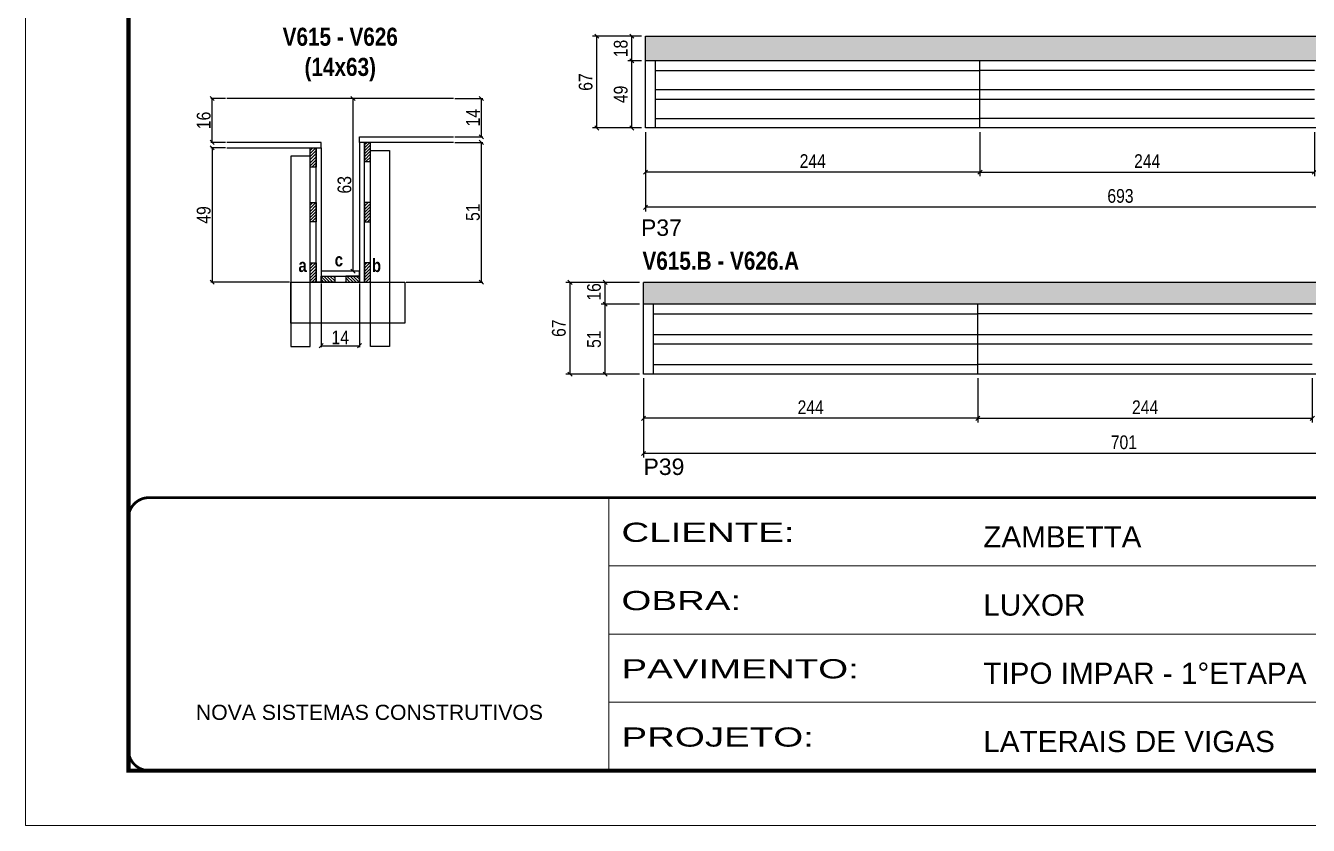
# Model space of a CAD drawing. Extents: x 3309 to 9563, y -2522 to 14608.
# Drawn here: x 3309 to 4245, y 11261 to 11844 of the extents above; entities that cross this region are included whole.
import ezdxf

# ---------------------------------------------------------------- set-up
doc = ezdxf.new("R2010")
doc.units = 0
doc.header["$PDMODE"] = 35
doc.header["$PDSIZE"] = -10
doc.linetypes.add('CONTINUO', pattern=[0])
doc.linetypes.add('DASHED', pattern=[0.75, 0.5, -0.25])
for name, color, linetype in [('5', 5, 'Continuous'), ('COTA', 241, 'Continuous'), ('detalhes', 4, 'Continuous'), ('NOMENCLATURA', 7, 'Continuous'), ('Painéis', 200, 'Continuous'), ('SARR_2.2x7', 40, 'Continuous'), ('SARR_3.5x7', 81, 'Continuous')]:
    doc.layers.add(name, color=color, linetype=linetype)
for name, color, linetype, lineweight in [('CONCRETO', 251, 'Continuous', 25), ('Folhas', 255, 'Continuous', 9), ('SARRAFO DE PRESSAO', 251, 'DASHED', 9)]:
    doc.layers.add(name, color=color, linetype=linetype, lineweight=lineweight)
doc.styles.add('ARIAL', font='arial.ttf')
doc.styles.add('COTA TECNICA', font='techl___.ttf', dxfattribs={"height": 10})
doc.styles.add('COTA TECNICA 2X', font='techl___.ttf', dxfattribs={"height": 10})
doc.styles.get("Standard").update_dxf_attribs({"font": 'arial.ttf'})
doc.styles.add('TECNICA', font='techb___.ttf', dxfattribs={"height": 10})
doc.styles.add('Tecnologia', font='')
doc.styles.get('Tecnologia').set_extended_font_data('Forgotten Futurist')
doc.dimstyles.new('PAINEL', dxfattribs={"dimtxt": 10, "dimasz": 3, "dimexe": 3, "dimexo": 3, "dimgap": 3, "dimtad": 1, "dimdec": 1, "dimzin": 12, "dimdsep": 46, "dimtxsty": 'COTA TECNICA', "dimblk1": 'OBLIQUE', "dimblk2": 'OBLIQUE', "dimsah": 1, "dimcen": 0.9, "dimclrd": 4, "dimclre": 4, "dimclrt": 240, "dimadec": 1, "dimazin": 3, "dimtfac": 1, "dimtdec": 1, "dimtmove": 0, "dimatfit": 3, "dimfxl": 1, "dimtolj": 1, "dimtzin": 12, "dimarcsym": 0})
doc.dimstyles.new('SECAO', dxfattribs={"dimscale": 0.333333, "dimtxt": 5, "dimasz": 9, "dimexe": 3, "dimexo": 3, "dimgap": 3, "dimtad": 1, "dimdec": 1, "dimlfac": 0.5, "dimzin": 12, "dimdsep": 46, "dimtxsty": 'COTA TECNICA 2X', "dimblk1": 'OBLIQUE', "dimblk2": 'OBLIQUE', "dimsah": 1, "dimcen": 0.9, "dimclrd": 4, "dimclre": 4, "dimclrt": 240, "dimadec": 1, "dimazin": 3, "dimtfac": 1, "dimtdec": 1, "dimtmove": 0, "dimatfit": 3, "dimfxl": 1, "dimtolj": 1, "dimtzin": 12, "dimarcsym": 0})
pattern_1 = [(45, (-119995.2693, -21520.2371), (-1.122532015, 1.122532015), [])]

# ---------------------------------------------------------------- blocks, each defined once
blk = doc.blocks.new('9999999999')
at = {"color": 30, "linetype": 'CONTINUO'}
for p, q in [((98564.56, 34230.21), (98564.56, 34429.45)), ((98564.56, 34379.64), (99583.98, 34379.64)), ((98564.56, 34329.83), (99487.98, 34329.83)), ((98564.56, 34280.02), (99487.98, 34280.02))]:
    blk.add_line(p, q, dxfattribs=at)
at = {"color": 30, "linetype": 'CONTINUO', "const_width": 2}
blk.add_lwpolyline([(99583.98, 34230.21), (99583.98, 34414.45, 0.414214), (99568.98, 34429.45), (98228.98, 34429.45, 0.414214), (98213.98, 34414.45), (98213.98, 34245.21, 0.414214), (98228.98, 34230.21), (99583.98, 34230.21)], format="xyb", dxfattribs=at)
at = {"layer": 'Folhas'}
blk.add_lwpolyline([(98138.98, 34190.21), (99623.98, 34190.21), (99623.98, 35240.21), (98138.98, 35240.21)], close=True, dxfattribs=at)
at = {"layer": 'Folhas', "color": 30, "const_width": 3}
blk.add_lwpolyline([(98213.98, 34230.21), (99583.98, 34230.21), (99583.98, 35200.21), (98213.98, 35200.21)], close=True, dxfattribs=at)
at = {"color": 7, "linetype": 'Continuous', "ltscale": 5, "style": 'ARIAL'}
for s, height, p in [('ZAMBETTA', 15.483, (98837.68, 34393.13)), ('LUXOR', 15.483, (98837.68, 34343.32)), ('TIPO IMPAR - 1°ETAPA', 15.4829, (98837.68, 34293.51)), ('NOVA SISTEMAS CONSTRUTIVOS', 11.0592, (98263.19, 34267.21)), ('LATERAIS DE VIGAS', 15.4829, (98837.68, 34243.7))]:
    blk.add_text(s, height=height, dxfattribs=at).set_placement(p)
at = {"layer": 'Folhas', "color": 7, "style": 'Tecnologia', "width": 1.5}
for s, p in [('CLIENTE:', (98573.65, 34397.17)), ('OBRA:', (98573.65, 34347.31)), ('PAVIMENTO:', (98573.65, 34297.5)), ('PROJETO:', (98573.65, 34247.69))]:
    blk.add_text(s, height=14, dxfattribs=at).set_placement(p)
blk = doc.blocks.new('_Oblique')
at = {"color": 0, "linetype": 'ByBlock', "lineweight": -2}
blk.add_line((-0.5, -0.5), (0.5, 0.5), dxfattribs=at)
blk = doc.blocks.new('*D205')
at = {"layer": 'COTA', "color": 4, "linetype": 'ByBlock', "lineweight": -2, "transparency": 16777216}
for p, q in [((3761.62, 11766.8), (3761.62, 11734.54)), ((4005.62, 11766.8), (4005.62, 11734.54)), ((4005.62, 11737.54), (3761.62, 11737.54))]:
    blk.add_line(p, q, dxfattribs=at)
at = {"layer": 'Defpoints', "color": 0, "linetype": 'ByBlock', "transparency": 16777216}
for p in [(3761.62, 11769.8), (4005.62, 11769.8), (3761.62, 11737.54)]:
    blk.add_point(p, dxfattribs=at)
at = {"layer": 'COTA', "color": 4, "linetype": 'ByBlock', "lineweight": -2, "transparency": 16777216, "xscale": 3, "yscale": 3, "zscale": 3, "rotation": 180}
blk.add_blockref('_Oblique', (3761.62, 11737.54), dxfattribs=at)
at = {"layer": 'COTA', "color": 4, "linetype": 'ByBlock', "lineweight": -2, "transparency": 16777216, "xscale": 3, "yscale": 3, "zscale": 3}
blk.add_blockref('_Oblique', (4005.62, 11737.54), dxfattribs=at)
at = {"layer": 'COTA', "color": 240, "linetype": 'ByBlock', "transparency": 16777216, "insert": (3883.62, 11745.61), "char_height": 10, "attachment_point": 5, "style": 'COTA TECNICA'}
blk.add_mtext('\\A1;244', dxfattribs=at)
blk = doc.blocks.new('*D206')
at = {"layer": 'COTA', "color": 4, "lineweight": -2, "transparency": 16777216}
for p, q in [((4005.62, 11766.8), (4005.62, 11734.54)), ((4249.62, 11766.8), (4249.62, 11734.54)), ((4005.62, 11737.54), (4249.62, 11737.54))]:
    blk.add_line(p, q, dxfattribs=at)
at = {"layer": 'Defpoints', "color": 0, "transparency": 16777216}
for p in [(4005.62, 11769.8, 0), (4249.62, 11769.8, 0), (4249.62, 11737.54)]:
    blk.add_point(p, dxfattribs=at)
at = {"layer": 'COTA', "color": 4, "lineweight": -2, "transparency": 16777216, "xscale": 3, "yscale": 3, "zscale": 3, "rotation": 180}
blk.add_blockref('_Oblique', (4005.62, 11737.54), dxfattribs=at)
at = {"layer": 'COTA', "color": 4, "lineweight": -2, "transparency": 16777216, "xscale": 3, "yscale": 3, "zscale": 3}
blk.add_blockref('_Oblique', (4249.62, 11737.54), dxfattribs=at)
at = {"layer": 'COTA', "color": 240, "transparency": 16777216, "insert": (4127.62, 11745.61), "char_height": 10, "attachment_point": 5, "style": 'COTA TECNICA'}
blk.add_mtext('\\A1;244', dxfattribs=at)
blk = doc.blocks.new('*D225')
at = {"layer": 'COTA', "color": 4, "lineweight": -2, "transparency": 16777216}
for p, q in [((3761.62, 11766.8), (3761.62, 11708.88)), ((4454.62, 11766.8), (4454.62, 11708.88)), ((4454.62, 11711.88), (3761.62, 11711.88))]:
    blk.add_line(p, q, dxfattribs=at)
at = {"layer": 'Defpoints', "color": 0, "transparency": 16777216}
for p in [(3761.62, 11769.8, 0), (4454.62, 11769.8, 0), (3761.62, 11711.88)]:
    blk.add_point(p, dxfattribs=at)
at = {"layer": 'COTA', "color": 4, "lineweight": -2, "transparency": 16777216, "xscale": 3, "yscale": 3, "zscale": 3, "rotation": 180}
blk.add_blockref('_Oblique', (3761.62, 11711.88), dxfattribs=at)
at = {"layer": 'COTA', "color": 4, "lineweight": -2, "transparency": 16777216, "xscale": 3, "yscale": 3, "zscale": 3}
blk.add_blockref('_Oblique', (4454.62, 11711.88), dxfattribs=at)
at = {"layer": 'COTA', "color": 240, "transparency": 16777216, "insert": (4108.12, 11720.13), "char_height": 10, "attachment_point": 5, "style": 'COTA TECNICA'}
blk.add_mtext('\\A1;693', dxfattribs=at)
blk = doc.blocks.new('*D226')
at = {"layer": 'COTA', "color": 4, "lineweight": -2, "transparency": 16777216}
for p, q in [((3758.62, 11818.8), (3748.67, 11818.8)), ((3751.67, 11769.8), (3751.67, 11818.8)), ((3758.62, 11769.8), (3748.67, 11769.8))]:
    blk.add_line(p, q, dxfattribs=at)
at = {"layer": 'Defpoints', "color": 0, "transparency": 16777216}
for p in [(3751.67, 11818.8), (3761.62, 11818.8), (3761.62, 11769.8)]:
    blk.add_point(p, dxfattribs=at)
at = {"layer": 'COTA', "color": 4, "lineweight": -2, "transparency": 16777216, "xscale": 3, "yscale": 3, "zscale": 3}
for p, rotation in [((3751.67, 11818.8), 90), ((3751.67, 11769.8), 270)]:
    blk.add_blockref('_Oblique', p, dxfattribs=dict(at, rotation=rotation))
at = {"layer": 'COTA', "color": 240, "transparency": 16777216, "insert": (3743.57, 11794.3), "char_height": 10, "attachment_point": 5, "rotation": 90, "style": 'COTA TECNICA'}
blk.add_mtext('\\A1;49', dxfattribs=at)
blk = doc.blocks.new('*D227')
at = {"layer": 'COTA', "color": 4, "lineweight": -2, "transparency": 16777216}
for p, q in [((3758.62, 11836.8), (3748.67, 11836.8)), ((3751.67, 11818.8), (3751.67, 11836.8)), ((3758.62, 11818.8), (3748.67, 11818.8))]:
    blk.add_line(p, q, dxfattribs=at)
at = {"layer": 'Defpoints', "color": 0, "transparency": 16777216}
for p in [(3751.67, 11836.8), (3761.62, 11836.8), (3761.62, 11818.8)]:
    blk.add_point(p, dxfattribs=at)
at = {"layer": 'COTA', "color": 4, "lineweight": -2, "transparency": 16777216, "xscale": 3, "yscale": 3, "zscale": 3}
for p, rotation in [((3751.67, 11836.8), 90), ((3751.67, 11818.8), 270)]:
    blk.add_blockref('_Oblique', p, dxfattribs=dict(at, rotation=rotation))
at = {"layer": 'COTA', "color": 240, "transparency": 16777216, "insert": (3743.57, 11827.8), "char_height": 10, "attachment_point": 5, "rotation": 90, "style": 'COTA TECNICA'}
blk.add_mtext('\\A1;18', dxfattribs=at)
blk = doc.blocks.new('*D228')
at = {"layer": 'COTA', "color": 4, "lineweight": -2, "transparency": 16777216}
for p, q in [((3758.62, 11836.8), (3723.04, 11836.8)), ((3726.04, 11769.8), (3726.04, 11836.8)), ((3758.62, 11769.8), (3723.04, 11769.8))]:
    blk.add_line(p, q, dxfattribs=at)
at = {"layer": 'Defpoints', "color": 0, "transparency": 16777216}
for p in [(3726.04, 11836.8), (3761.62, 11836.8), (3761.62, 11769.8)]:
    blk.add_point(p, dxfattribs=at)
at = {"layer": 'COTA', "color": 4, "lineweight": -2, "transparency": 16777216, "xscale": 3, "yscale": 3, "zscale": 3}
for p, rotation in [((3726.04, 11836.8), 90), ((3726.04, 11769.8), 270)]:
    blk.add_blockref('_Oblique', p, dxfattribs=dict(at, rotation=rotation))
at = {"layer": 'COTA', "color": 240, "transparency": 16777216, "insert": (3717.94, 11803.3), "char_height": 10, "attachment_point": 5, "rotation": 90, "style": 'COTA TECNICA'}
blk.add_mtext('\\A1;67', dxfattribs=at)
blk = doc.blocks.new('*D210')
at = {"layer": 'COTA', "color": 4, "linetype": 'ByBlock', "lineweight": -2, "transparency": 16777216}
for p, q in [((3760.12, 11587.11), (3760.12, 11554.85)), ((4004.12, 11587.11), (4004.12, 11554.85)), ((4004.12, 11557.85), (3760.12, 11557.85))]:
    blk.add_line(p, q, dxfattribs=at)
at = {"layer": 'Defpoints', "color": 0, "linetype": 'ByBlock', "transparency": 16777216}
for p in [(3760.12, 11590.11), (4004.12, 11590.11), (3760.12, 11557.85)]:
    blk.add_point(p, dxfattribs=at)
at = {"layer": 'COTA', "color": 4, "linetype": 'ByBlock', "lineweight": -2, "transparency": 16777216, "xscale": 3, "yscale": 3, "zscale": 3, "rotation": 180}
blk.add_blockref('_Oblique', (3760.12, 11557.85), dxfattribs=at)
at = {"layer": 'COTA', "color": 4, "linetype": 'ByBlock', "lineweight": -2, "transparency": 16777216, "xscale": 3, "yscale": 3, "zscale": 3}
blk.add_blockref('_Oblique', (4004.12, 11557.85), dxfattribs=at)
at = {"layer": 'COTA', "color": 240, "linetype": 'ByBlock', "transparency": 16777216, "insert": (3882.12, 11565.92), "char_height": 10, "attachment_point": 5, "style": 'COTA TECNICA'}
blk.add_mtext('\\A1;244', dxfattribs=at)
blk = doc.blocks.new('*D211')
at = {"layer": 'COTA', "color": 4, "lineweight": -2, "transparency": 16777216}
for p, q in [((4004.12, 11587.11), (4004.12, 11554.85)), ((4248.12, 11587.11), (4248.12, 11554.85)), ((4004.12, 11557.85), (4248.12, 11557.85))]:
    blk.add_line(p, q, dxfattribs=at)
at = {"layer": 'Defpoints', "color": 0, "transparency": 16777216}
for p in [(4004.12, 11590.11, 0), (4248.12, 11590.11, 0), (4248.12, 11557.85)]:
    blk.add_point(p, dxfattribs=at)
at = {"layer": 'COTA', "color": 4, "lineweight": -2, "transparency": 16777216, "xscale": 3, "yscale": 3, "zscale": 3, "rotation": 180}
blk.add_blockref('_Oblique', (4004.12, 11557.85), dxfattribs=at)
at = {"layer": 'COTA', "color": 4, "lineweight": -2, "transparency": 16777216, "xscale": 3, "yscale": 3, "zscale": 3}
blk.add_blockref('_Oblique', (4248.12, 11557.85), dxfattribs=at)
at = {"layer": 'COTA', "color": 240, "transparency": 16777216, "insert": (4126.12, 11565.92), "char_height": 10, "attachment_point": 5, "style": 'COTA TECNICA'}
blk.add_mtext('\\A1;244', dxfattribs=at)
blk = doc.blocks.new('*D233')
at = {"layer": 'COTA', "color": 4, "lineweight": -2, "transparency": 16777216}
for p, q in [((3760.12, 11587.11), (3760.12, 11529.19)), ((4461.12, 11587.11), (4461.12, 11529.19)), ((4461.12, 11532.19), (3760.12, 11532.19))]:
    blk.add_line(p, q, dxfattribs=at)
at = {"layer": 'Defpoints', "color": 0, "transparency": 16777216}
for p in [(3760.12, 11590.11, 0), (4461.12, 11590.11, 0), (3760.12, 11532.19)]:
    blk.add_point(p, dxfattribs=at)
at = {"layer": 'COTA', "color": 4, "lineweight": -2, "transparency": 16777216, "xscale": 3, "yscale": 3, "zscale": 3, "rotation": 180}
blk.add_blockref('_Oblique', (3760.12, 11532.19), dxfattribs=at)
at = {"layer": 'COTA', "color": 4, "lineweight": -2, "transparency": 16777216, "xscale": 3, "yscale": 3, "zscale": 3}
blk.add_blockref('_Oblique', (4461.12, 11532.19), dxfattribs=at)
at = {"layer": 'COTA', "color": 240, "transparency": 16777216, "insert": (4110.62, 11540.29), "char_height": 10, "attachment_point": 5, "style": 'COTA TECNICA'}
blk.add_mtext('\\A1;701', dxfattribs=at)
blk = doc.blocks.new('*D234')
at = {"layer": 'COTA', "color": 4, "lineweight": -2, "transparency": 16777216}
for p, q in [((3757.12, 11641.11), (3729.16, 11641.11)), ((3732.16, 11590.11), (3732.16, 11641.11)), ((3757.12, 11590.11), (3729.16, 11590.11))]:
    blk.add_line(p, q, dxfattribs=at)
at = {"layer": 'Defpoints', "color": 0, "transparency": 16777216}
for p in [(3732.16, 11641.11), (3760.12, 11641.11), (3760.12, 11590.11)]:
    blk.add_point(p, dxfattribs=at)
at = {"layer": 'COTA', "color": 4, "lineweight": -2, "transparency": 16777216, "xscale": 3, "yscale": 3, "zscale": 3}
for p, rotation in [((3732.16, 11641.11), 90), ((3732.16, 11590.11), 270)]:
    blk.add_blockref('_Oblique', p, dxfattribs=dict(at, rotation=rotation))
at = {"layer": 'COTA', "color": 240, "transparency": 16777216, "insert": (3724.05, 11615.61), "char_height": 10, "attachment_point": 5, "rotation": 90, "style": 'COTA TECNICA'}
blk.add_mtext('\\A1;51', dxfattribs=at)
blk = doc.blocks.new('*D235')
at = {"layer": 'COTA', "color": 4, "lineweight": -2, "transparency": 16777216}
for p, q in [((3757.12, 11657.11), (3729.16, 11657.11)), ((3732.16, 11641.11), (3732.16, 11657.11)), ((3757.12, 11641.11), (3729.16, 11641.11))]:
    blk.add_line(p, q, dxfattribs=at)
at = {"layer": 'Defpoints', "color": 0, "transparency": 16777216}
for p in [(3732.16, 11657.11), (3760.12, 11657.11), (3760.12, 11641.11)]:
    blk.add_point(p, dxfattribs=at)
at = {"layer": 'COTA', "color": 4, "lineweight": -2, "transparency": 16777216, "xscale": 3, "yscale": 3, "zscale": 3}
for p, rotation in [((3732.16, 11657.11), 90), ((3732.16, 11641.11), 270)]:
    blk.add_blockref('_Oblique', p, dxfattribs=dict(at, rotation=rotation))
at = {"layer": 'COTA', "color": 240, "transparency": 16777216, "insert": (3724.06, 11650.11), "char_height": 10, "attachment_point": 5, "rotation": 90, "style": 'COTA TECNICA'}
blk.add_mtext('\\A1;16', dxfattribs=at)
blk = doc.blocks.new('*D236')
at = {"layer": 'COTA', "color": 4, "lineweight": -2, "transparency": 16777216}
for p, q in [((3757.12, 11657.11), (3703.53, 11657.11)), ((3706.53, 11590.11), (3706.53, 11657.11)), ((3757.12, 11590.11), (3703.53, 11590.11))]:
    blk.add_line(p, q, dxfattribs=at)
at = {"layer": 'Defpoints', "color": 0, "transparency": 16777216}
for p in [(3706.53, 11657.11), (3760.12, 11657.11), (3760.12, 11590.11)]:
    blk.add_point(p, dxfattribs=at)
at = {"layer": 'COTA', "color": 4, "lineweight": -2, "transparency": 16777216, "xscale": 3, "yscale": 3, "zscale": 3}
for p, rotation in [((3706.53, 11657.11), 90), ((3706.53, 11590.11), 270)]:
    blk.add_blockref('_Oblique', p, dxfattribs=dict(at, rotation=rotation))
at = {"layer": 'COTA', "color": 240, "transparency": 16777216, "insert": (3698.43, 11623.61), "char_height": 10, "attachment_point": 5, "rotation": 90, "style": 'COTA TECNICA'}
blk.add_mtext('\\A1;67', dxfattribs=at)
blk = doc.blocks.new('*D285')
at = {"layer": 'COTA', "color": 4, "lineweight": -2, "transparency": 16777216}
for p, q in [((3455.2, 11755.3), (3444.41, 11755.3)), ((3445.41, 11755.3), (3445.41, 11657.3)), ((3501.9, 11657.3), (3444.41, 11657.3))]:
    blk.add_line(p, q, dxfattribs=at)
at = {"layer": 'Defpoints', "color": 0, "transparency": 16777216}
for p in [(3456.2, 11755.3), (3445.41, 11657.3), (3502.9, 11657.3, 0)]:
    blk.add_point(p, dxfattribs=at)
at = {"layer": 'COTA', "color": 4, "lineweight": -2, "transparency": 16777216, "xscale": 3, "yscale": 3, "zscale": 3}
for p, rotation in [((3445.41, 11755.3), 90), ((3445.41, 11657.3), 270)]:
    blk.add_blockref('_Oblique', p, dxfattribs=dict(at, rotation=rotation))
at = {"layer": 'COTA', "color": 240, "transparency": 16777216, "insert": (3439.31, 11706.3), "char_height": 10, "attachment_point": 5, "rotation": 90, "style": 'COTA TECNICA 2X'}
blk.add_mtext('\\A1;49', dxfattribs=at)
blk = doc.blocks.new('*D286')
at = {"layer": 'COTA', "color": 4, "lineweight": -2, "transparency": 16777216}
for p, q in [((3551.9, 11791.3), (3547.23, 11791.3)), ((3548.23, 11665.3), (3548.23, 11791.3)), ((3551.9, 11665.3), (3547.23, 11665.3))]:
    blk.add_line(p, q, dxfattribs=at)
at = {"layer": 'Defpoints', "color": 0, "transparency": 16777216}
for p in [(3548.23, 11791.3), (3552.9, 11791.3), (3552.9, 11665.3)]:
    blk.add_point(p, dxfattribs=at)
at = {"layer": 'COTA', "color": 4, "lineweight": -2, "transparency": 16777216, "xscale": 3, "yscale": 3, "zscale": 3}
for p, rotation in [((3548.23, 11791.3), 90), ((3548.23, 11665.3), 270)]:
    blk.add_blockref('_Oblique', p, dxfattribs=dict(at, rotation=rotation))
at = {"layer": 'COTA', "color": 240, "transparency": 16777216, "insert": (3542.01, 11728.3), "char_height": 10, "attachment_point": 5, "rotation": 90, "style": 'COTA TECNICA 2X'}
blk.add_mtext('\\A1;63', dxfattribs=at)
blk = doc.blocks.new('*D287')
at = {"layer": 'COTA', "color": 4, "lineweight": -2, "transparency": 16777216}
for p, q in [((3455.2, 11791.3), (3444.41, 11791.3)), ((3445.41, 11759.3), (3445.41, 11791.3)), ((3455.2, 11759.3), (3444.41, 11759.3))]:
    blk.add_line(p, q, dxfattribs=at)
at = {"layer": 'Defpoints', "color": 0, "transparency": 16777216}
for p in [(3445.41, 11791.3), (3456.2, 11791.3), (3456.2, 11759.3)]:
    blk.add_point(p, dxfattribs=at)
at = {"layer": 'COTA', "color": 4, "lineweight": -2, "transparency": 16777216, "xscale": 3, "yscale": 3, "zscale": 3}
for p, rotation in [((3445.41, 11791.3), 90), ((3445.41, 11759.3), 270)]:
    blk.add_blockref('_Oblique', p, dxfattribs=dict(at, rotation=rotation))
at = {"layer": 'COTA', "color": 240, "transparency": 16777216, "insert": (3439.31, 11775.3), "char_height": 10, "attachment_point": 5, "rotation": 90, "style": 'COTA TECNICA 2X'}
blk.add_mtext('\\A1;16', dxfattribs=at)
blk = doc.blocks.new('*D288')
at = {"layer": 'COTA', "color": 4, "lineweight": -2, "transparency": 16777216}
for p, q in [((3524.9, 11656.3), (3524.9, 11609.85)), ((3552.9, 11656.3), (3552.9, 11609.85)), ((3524.9, 11610.85), (3552.9, 11610.85))]:
    blk.add_line(p, q, dxfattribs=at)
at = {"layer": 'Defpoints', "color": 0, "transparency": 16777216}
for p in [(3524.9, 11657.3), (3552.9, 11657.3), (3552.9, 11610.85)]:
    blk.add_point(p, dxfattribs=at)
at = {"layer": 'COTA', "color": 4, "lineweight": -2, "transparency": 16777216, "xscale": 3, "yscale": 3, "zscale": 3, "rotation": 180}
blk.add_blockref('_Oblique', (3524.9, 11610.85), dxfattribs=at)
at = {"layer": 'COTA', "color": 4, "lineweight": -2, "transparency": 16777216, "xscale": 3, "yscale": 3, "zscale": 3}
blk.add_blockref('_Oblique', (3552.9, 11610.85), dxfattribs=at)
at = {"layer": 'COTA', "color": 240, "transparency": 16777216, "insert": (3538.9, 11616.93), "char_height": 10, "attachment_point": 5, "style": 'COTA TECNICA 2X'}
blk.add_mtext('\\A1;14', dxfattribs=at)
blk = doc.blocks.new('*D289')
at = {"layer": 'COTA', "color": 4, "lineweight": -2, "transparency": 16777216}
for p, q in [((3622.6, 11759.3), (3642.83, 11759.3)), ((3641.83, 11657.3), (3641.83, 11759.3)), ((3587.09, 11657.3), (3642.83, 11657.3))]:
    blk.add_line(p, q, dxfattribs=at)
at = {"layer": 'Defpoints', "color": 0, "transparency": 16777216}
for p in [(3621.6, 11759.3), (3641.83, 11759.3), (3586.09, 11657.3)]:
    blk.add_point(p, dxfattribs=at)
at = {"layer": 'COTA', "color": 4, "lineweight": -2, "transparency": 16777216, "xscale": 3, "yscale": 3, "zscale": 3}
for p, rotation in [((3641.83, 11759.3), 90), ((3641.83, 11657.3), 270)]:
    blk.add_blockref('_Oblique', p, dxfattribs=dict(at, rotation=rotation))
at = {"layer": 'COTA', "color": 240, "transparency": 16777216, "insert": (3635.72, 11708.3), "char_height": 10, "attachment_point": 5, "rotation": 90, "style": 'COTA TECNICA 2X'}
blk.add_mtext('\\A1;51', dxfattribs=at)
blk = doc.blocks.new('*D290')
at = {"layer": 'COTA', "color": 4, "lineweight": -2, "transparency": 16777216}
for p, q in [((3622.6, 11791.3), (3642.83, 11791.3)), ((3641.83, 11763.3), (3641.83, 11791.3)), ((3622.6, 11763.3), (3642.83, 11763.3))]:
    blk.add_line(p, q, dxfattribs=at)
at = {"layer": 'Defpoints', "color": 0, "transparency": 16777216}
for p in [(3621.6, 11791.3), (3641.83, 11791.3), (3621.6, 11763.3)]:
    blk.add_point(p, dxfattribs=at)
at = {"layer": 'COTA', "color": 4, "lineweight": -2, "transparency": 16777216, "xscale": 3, "yscale": 3, "zscale": 3}
for p, rotation in [((3641.83, 11791.3), 90), ((3641.83, 11763.3), 270)]:
    blk.add_blockref('_Oblique', p, dxfattribs=dict(at, rotation=rotation))
at = {"layer": 'COTA', "color": 240, "transparency": 16777216, "insert": (3635.76, 11777.3), "char_height": 10, "attachment_point": 5, "rotation": 90, "style": 'COTA TECNICA 2X'}
blk.add_mtext('\\A1;14', dxfattribs=at)

msp = doc.modelspace()

# ---------------------------------------------------------------- hatches: boundary and pattern name
at = {"layer": 'COTA'}
h = msp.add_hatch(dxfattribs=at)
h.set_pattern_fill('AR-CONC', color=256, scale=0.03)
h.set_pattern_definition([(50, (19.512, 2282.4833), (5.46554, -0.4781726), [0.5715, -6.2865]), (355, (19.512, 2282.483), (-1.0573026, 5.7317054), [0.4572, -5.0292175]), (100.451445, (19.9676, 2282.4434), (4.4082374, 5.2535326), [0.4857003, -5.3427073]), (46.1842, (19.512, 2284.007), (8.1323712, -1.26127), [0.85725, -9.42975]), (96.63556, (20.19, 2283.902), (7.122124, 7.422784), [0.728551, -8.014068]), (351.18415, (19.512, 2284.007), (7.122124, 7.422784), [0.685799, -7.543792]), (21, (20.274, 2283.6263), (4.5484317, -3.067956), [0.5715, -6.2865]), (326, (20.274, 2283.626), (1.854061, 5.525639), [0.4572, -5.0292]), (71.451445, (20.653, 2283.3706), (6.4024926, 2.457683), [0.4857003, -5.342698]), (37.5, (19.5122, 2282.4833), (0.0926581, 2.53665117), [0, -4.96824, 0, -5.1054, 0, -5.04825]), (7.5, (19.5122, 2282.4833), (2.0045899, 3.00541724), [0, -2.91084, 0, -4.85394, 0, -1.92405]), (327.5, (17.813, 2282.4833), (4.06771786, -0.17186232), [0, -1.905, 0, -5.9436, 0, -7.8867]), (317.5, (17.051, 2282.4833), (4.4438754, 0.7627947), [0, -2.4765, 0, -3.94716, 0, -5.6007])])
h.paths.add_polyline_path([(4454.62, 11818.8), (4454.62, 11836.8), (3761.62, 11836.8), (3761.62, 11818.8)])
h = msp.add_hatch(dxfattribs=at)
h.set_pattern_fill('AR-CONC', color=256, scale=0.03)
h.paths.add_polyline_path([(4461.12, 11657.11), (3760.12, 11657.11), (3760.12, 11641.11), (4461.12, 11641.11)])
at = {"layer": 'SARR_2.2x7'}
h = msp.add_hatch(dxfattribs=at)
h.set_pattern_fill('ANSI31', color=256, scale=0.5)
h.set_pattern_definition([(45, (-119995.2693, -21480.2371), (-1.122532015, 1.122532015), [])])
h.paths.add_polyline_path([(3516.9, 11741.3), (3521.3, 11741.3), (3521.3, 11755.3), (3516.9, 11755.3)])
h = msp.add_hatch(dxfattribs=at)
h.set_pattern_fill('ANSI31', color=256, scale=0.5)
h.set_pattern_definition([(45, (-120005.2693, -21476.2371), (-1.122532015, 1.122532015), [])])
h.paths.add_polyline_path([(3560.9, 11745.3), (3556.5, 11745.3), (3556.5, 11759.3), (3560.9, 11759.3)])
h = msp.add_hatch(dxfattribs=at)
h.set_pattern_fill('ANSI31', color=256, scale=0.5)
h.set_pattern_definition(pattern_1)
h.paths.add_polyline_path([(3516.9, 11701.3), (3521.3, 11701.3), (3521.3, 11715.3), (3516.9, 11715.3)])
h = msp.add_hatch(dxfattribs=at)
h.set_pattern_fill('ANSI31', color=256, scale=0.5)
h.set_pattern_definition(pattern_1)
h.paths.add_polyline_path([(3560.9, 11701.3), (3556.5, 11701.3), (3556.5, 11715.3), (3560.9, 11715.3)])
h = msp.add_hatch(dxfattribs=at)
h.set_pattern_fill('ANSI31', color=256, scale=0.5)
h.set_pattern_definition([(45, (-119995.2693, -21564.2371), (-1.122532015, 1.122532015), [])])
h.paths.add_polyline_path([(3516.9, 11657.3), (3521.3, 11657.3), (3521.3, 11671.3), (3516.9, 11671.3)])
h = msp.add_hatch(dxfattribs=at)
h.set_pattern_fill('ANSI31', color=256, scale=0.5)
h.set_pattern_definition([(45, (-120005.2693, -21564.2371), (-1.122532015, 1.122532015), [])])
h.paths.add_polyline_path([(3560.9, 11657.3), (3556.5, 11657.3), (3556.5, 11671.3), (3560.9, 11671.3)])
h = msp.add_hatch(dxfattribs=at)
h.set_pattern_fill('ANSI31', color=256, scale=0.5, angle=90)
h.set_pattern_definition([(135, (36760.439, -111854.8682), (-1.122532015, -1.122532015), [])])
h.paths.add_polyline_path([(3534.9, 11657.3), (3534.9, 11661.7), (3524.9, 11661.7), (3524.9, 11657.3)])
h = msp.add_hatch(dxfattribs=at)
h.set_pattern_fill('ANSI31', color=256, scale=0.5, angle=90)
h.set_pattern_definition([(135, (36750.439, -111854.8682), (-1.122532015, -1.122532015), [])])
h.paths.add_polyline_path([(3542.9, 11661.7), (3542.9, 11657.3), (3552.9, 11657.3), (3552.9, 11661.7)])

# ---------------------------------------------------------------- linework, layer by layer
at = {"layer": 'CONCRETO', "linetype": 'Continuous'}
msp.add_line((3621.6, 11791.3), (3456.2, 11791.3), dxfattribs=at)
at = {"layer": 'COTA'}
for p, q in [((3761.62, 11818.8), (3761.62, 11836.8)), ((3761.62, 11836.8), (4454.62, 11836.8)), ((3760.12, 11641.11), (3760.12, 11657.11)), ((4461.12, 11657.11), (3760.12, 11657.11))]:
    msp.add_line(p, q, dxfattribs=at)
at = {"layer": 'Painéis', "linetype": 'ByBlock'}
for p, q in [((4454.62, 11818.8), (3761.62, 11818.8)), ((3761.62, 11769.8), (3761.62, 11818.8)), ((4005.62, 11769.8), (4005.62, 11818.8)), ((4454.62, 11769.8), (3761.62, 11769.8)), ((3760.12, 11590.11), (3760.12, 11641.11)), ((4461.12, 11641.11), (3760.12, 11641.11)), ((4004.12, 11590.11), (4004.12, 11641.11)), ((4461.12, 11590.11), (3760.12, 11590.11))]:
    msp.add_line(p, q, dxfattribs=at)
at = {"layer": 'Painéis', "linetype": 'Continuous'}
for points in [[(3456.2, 11755.3), (3524.9, 11755.3), (3524.9, 11759.3), (3456.2, 11759.3)], [(3621.6, 11759.3), (3552.9, 11759.3), (3552.9, 11763.3), (3621.6, 11763.3)]]:
    msp.add_lwpolyline(points, dxfattribs=at)
for points in [[(3521.3, 11657.3), (3521.3, 11755.3), (3524.9, 11755.3), (3524.9, 11657.3)], [(3556.5, 11657.3), (3556.5, 11759.3), (3552.9, 11759.3), (3552.9, 11657.3)], [(3552.9, 11665.3), (3524.9, 11665.3), (3524.9, 11661.7), (3552.9, 11661.7)]]:
    msp.add_lwpolyline(points, close=True, dxfattribs=at)
at = {"layer": 'SARR_2.2x7', "linetype": 'Continuous'}
for p, q in [((3768.62, 11818.8), (3768.62, 11769.8)), ((3768.62, 11811.8), (4005.62, 11811.8)), ((4249.62, 11811.8), (4005.62, 11811.8)), ((3768.62, 11797.82), (4005.62, 11797.82)), ((4005.62, 11797.82), (4249.62, 11797.82)), ((3768.62, 11790.82), (4005.62, 11790.82)), ((4005.62, 11790.82), (4249.62, 11790.82)), ((3768.62, 11776.8), (4005.62, 11776.8)), ((4249.62, 11776.8), (4005.62, 11776.8)), ((3767.12, 11641.11), (3767.12, 11590.11)), ((3767.12, 11634.11), (4004.12, 11634.11)), ((4248.12, 11634.11), (4004.12, 11634.11)), ((3767.12, 11619.13), (4004.12, 11619.13)), ((4004.12, 11619.13), (4248.12, 11619.13)), ((3767.12, 11612.13), (4004.12, 11612.13)), ((4004.12, 11612.13), (4248.12, 11612.13)), ((3767.12, 11597.11), (4004.12, 11597.11)), ((4248.12, 11597.11), (4004.12, 11597.11))]:
    msp.add_line(p, q, dxfattribs=at)
at = {"layer": 'SARR_2.2x7'}
for points in [[(3521.3, 11755.3), (3521.3, 11741.3), (3516.9, 11741.3), (3516.9, 11755.3)], [(3556.5, 11759.3), (3556.5, 11745.3), (3560.9, 11745.3), (3560.9, 11759.3)], [(3521.3, 11715.3), (3521.3, 11701.3), (3516.9, 11701.3), (3516.9, 11715.3)], [(3556.5, 11715.3), (3556.5, 11701.3), (3560.9, 11701.3), (3560.9, 11715.3)], [(3521.3, 11671.3), (3521.3, 11657.3), (3516.9, 11657.3), (3516.9, 11671.3)], [(3556.5, 11671.3), (3556.5, 11657.3), (3560.9, 11657.3), (3560.9, 11671.3)], [(3524.9, 11661.7), (3534.9, 11661.7), (3534.9, 11657.3), (3524.9, 11657.3)], [(3552.9, 11661.7), (3542.9, 11661.7), (3542.9, 11657.3), (3552.9, 11657.3)]]:
    msp.add_lwpolyline(points, close=True, dxfattribs=at)
at = {"layer": 'SARR_3.5x7'}
for points in [[(3516.9, 11749.3), (3502.9, 11749.3), (3502.9, 11610.32), (3516.9, 11610.32)], [(3560.9, 11753.3), (3574.9, 11753.3), (3574.9, 11610.32), (3560.9, 11610.32)], [(3502.9, 11657.3), (3586.09, 11657.3), (3586.09, 11627.21), (3502.9, 11627.21)]]:
    msp.add_lwpolyline(points, close=True, dxfattribs=at)

# ---------------------------------------------------------------- block references
at = {"layer": 'SARRAFO DE PRESSAO', "color": 6, "linetype": 'ByBlock'}
msp.add_blockref('9999999999', (-94829.61, -22929.5), dxfattribs=at)

# ---------------------------------------------------------------- texts
at = {"layer": '5', "linetype": 'Continuous'}
for s, rotation, p in [('P37', 0.00004, (3758.33, 11691.04)), ('P39', 359.99996, (3760.15, 11516.48))]:
    msp.add_text(s, height=12, rotation=rotation, dxfattribs=at).set_placement(p)
at = {"layer": 'detalhes', "style": 'TECNICA'}
for s, p in [('a', (3508.38, 11664.66)), ('c', (3534.82, 11668.77)), ('b', (3561.94, 11664.65))]:
    msp.add_text(s, height=9.6, dxfattribs=at).set_placement(p)
at = {"layer": 'NOMENCLATURA', "style": 'TECNICA'}
msp.add_text('V615.B - V626.A', height=13.2, dxfattribs=at).set_placement((3759.4, 11666.29))
at = {"layer": 'NOMENCLATURA', "insert": (3538.9, 11843), "char_height": 13.2, "attachment_point": 2, "style": 'TECNICA'}
msp.add_mtext_dynamic_manual_height_columns('V615 - V626\\P(14x63)', width=300.2766, gutter_width=1, heights=[0], dxfattribs=at)

# ---------------------------------------------------------------- dimensions: what is measured, and where the dimension line sits
at = {"layer": 'COTA'}
for base, p1, p2, dimstyle, picture, middle in [((3726.04, 11836.8), (3761.62, 11769.8), (3761.62, 11836.8), 'PAINEL', '*D228', (3717.94, 11803.3)), ((3751.67, 11836.8), (3761.62, 11818.8), (3761.62, 11836.8), 'PAINEL', '*D227', (3743.57, 11827.8)), ((3751.67, 11818.8), (3761.62, 11769.8), (3761.62, 11818.8), 'PAINEL', '*D226', (3743.57, 11794.3)), ((3445.41, 11791.3), (3456.2, 11759.3), (3456.2, 11791.3), 'SECAO', '*D287', (3439.31, 11775.3)), ((3641.83, 11791.3), (3621.6, 11763.3), (3621.6, 11791.3), 'SECAO', '*D290', (3635.76, 11777.3)), ((3445.41, 11657.3), (3456.2, 11755.3), (3502.9, 11657.3), 'SECAO', '*D285', (3439.31, 11706.3)), ((3641.83, 11759.3), (3586.09, 11657.3), (3621.6, 11759.3), 'SECAO', '*D289', (3635.72, 11708.3)), ((3706.53, 11657.11), (3760.12, 11590.11), (3760.12, 11657.11), 'PAINEL', '*D236', (3698.43, 11623.61)), ((3732.16, 11641.11), (3760.12, 11590.11), (3760.12, 11641.11), 'PAINEL', '*D234', (3724.05, 11615.61))]:
    dim = msp.add_linear_dim(base=base, p1=p1, p2=p2, angle=90, dimstyle=dimstyle, dxfattribs=at)
    dim.commit()
    dim.dimension.update_dxf_attribs({"geometry": picture, "text_midpoint": middle})
for base, p1, p2, dimstyle, picture, middle in [((3548.23, 11791.3), (3552.9, 11665.3), (3552.9, 11791.3), 'SECAO', '*D286', (3548.23, 11728.3)), ((3732.16, 11657.11), (3760.12, 11641.11), (3760.12, 11657.11), 'PAINEL', '*D235', (3732.16, 11650.11))]:
    dim = msp.add_linear_dim(base=base, p1=p1, p2=p2, angle=90, dimstyle=dimstyle, dxfattribs=at)
    dim.commit()
    dim.dimension.update_dxf_attribs({"geometry": picture, "text_midpoint": middle, "dimtype": 160})
at = {"layer": 'COTA', "linetype": 'ByBlock'}
for base, p1, p2, picture, middle in [((3761.62, 11737.54), (4005.62, 11769.8), (3761.62, 11769.8), '*D205', (3883.62, 11745.61)), ((3760.12, 11557.85), (4004.12, 11590.11), (3760.12, 11590.11), '*D210', (3882.12, 11565.92))]:
    dim = msp.add_linear_dim(base=base, p1=p1, p2=p2, angle=180, dimstyle='PAINEL', override={"dimtmove": 1}, dxfattribs=at)
    dim.commit()
    dim.dimension.update_dxf_attribs({"geometry": picture, "text_midpoint": middle})
at = {"layer": 'COTA'}
for base, p1, p2, dimstyle, picture, middle in [((3761.62, 11711.88, 0), (4454.62, 11769.8), (3761.62, 11769.8), 'PAINEL', '*D225', (4108.12, 11720.13, 0)), ((4249.62, 11737.54, 0), (4005.62, 11769.8), (4249.62, 11769.8), 'PAINEL', '*D206', (4127.62, 11745.61, 0)), ((3552.9, 11610.85), (3524.9, 11657.3), (3552.9, 11657.3), 'SECAO', '*D288', (3538.9, 11616.93)), ((3760.12, 11532.19, 0), (4461.12, 11590.11), (3760.12, 11590.11), 'PAINEL', '*D233', (4110.62, 11540.29, 0)), ((4248.12, 11557.85, 0), (4004.12, 11590.11), (4248.12, 11590.11), 'PAINEL', '*D211', (4126.12, 11565.92, 0))]:
    dim = msp.add_linear_dim(base=base, p1=p1, p2=p2, dimstyle=dimstyle, dxfattribs=at)
    dim.commit()
    dim.dimension.update_dxf_attribs({"geometry": picture, "text_midpoint": middle})

doc.saveas('drawing.dxf')
